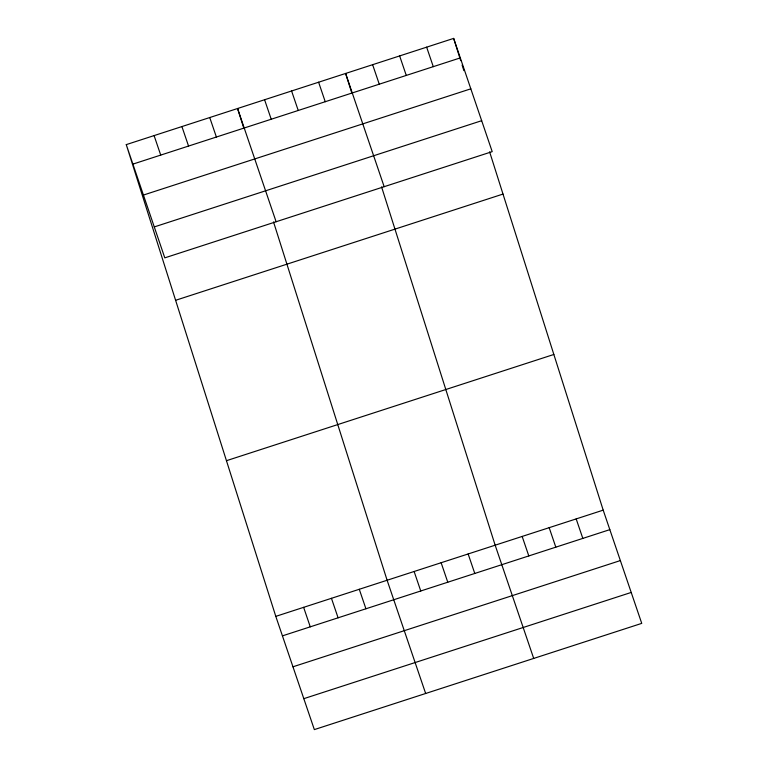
<?xml version="1.0" encoding="UTF-8"?>
<svg xmlns="http://www.w3.org/2000/svg" width="768" height="768" viewBox="0 0 768 768"><rect width="100%" height="100%" fill="white"/><g stroke="black" fill="none" stroke-linecap="round" stroke-linejoin="round"><path stroke-width="1.15" d="M126.259 144.624L453.658 38.4L492.202 151.632L164.803 257.856L126.259 144.624L275.798 616.368L314.342 729.6L641.741 623.376L603.197 510.144L489.61 151.824M132.893 164.122L460.291 57.898M143.424 195.053L470.822 88.829M154.272 226.925L481.67 120.701M175.603 300.298L503.002 194.074M226.445 460.694L553.853 354.47M275.798 616.368L603.197 510.144M282.432 635.866L609.83 529.642M292.963 666.797L620.362 560.573M303.811 698.669L631.21 592.445M426.643 47.165L433.286 66.662M576.182 518.909L582.826 538.406M399.638 55.93L406.272 75.427M549.178 527.674L555.811 547.171M372.624 64.685L379.267 84.182M522.163 536.438L528.806 555.936M384.163 186.682L345.619 73.45L351.955 93.466M533.702 658.435L495.158 545.203L381.571 186.874M318.605 82.214L325.238 101.712M468.144 553.958L474.778 573.456M291.59 90.979L298.234 110.477M441.13 562.723L447.773 582.221M264.586 99.744L271.219 119.242M414.125 571.488L420.758 590.986M276.115 221.741L237.571 108.509L243.917 128.525M425.654 693.485L387.11 580.253L273.523 221.923M209.741 117.533L216.384 137.03M359.28 589.277L365.923 608.774M181.91 126.566L188.554 146.064M331.45 598.31L338.093 617.808M154.09 135.59L160.723 155.088M303.629 607.334L310.262 626.832M453.658 38.4L460.704 60.643M462.115 65.088L463.882 70.646"/></g></svg>
